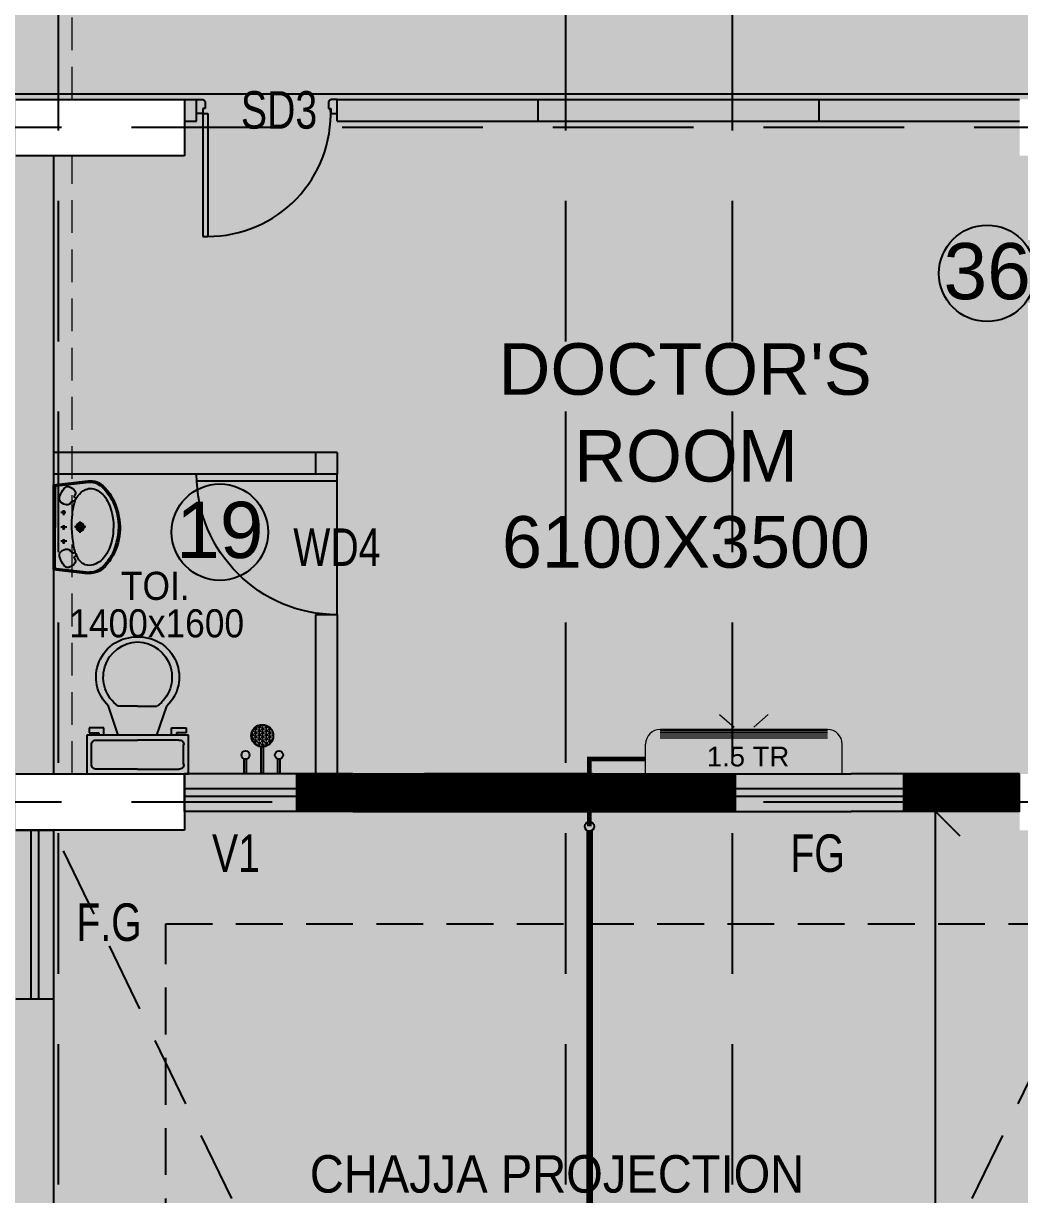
# Model space of a CAD drawing. Extents: x 11598203 to 11995143, y -3849975 to -3698974.
# Drawn here: x 11954749 to 11960069, y -3789496 to -3783245 of the extents above; entities that cross this region are included whole.
import ezdxf

# ---------------------------------------------------------------- set-up
doc = ezdxf.new("R2010")
doc.units = 0
doc.header["$MEASUREMENT"] = 0
for name, pattern in [('DASHED', [0.75, 0.5, -0.25]), ('DASHED2', [0.375, 0.25, -0.125]), ('HIDDEN', [0.375, 0.25, -0.125])]:
    doc.linetypes.add(name, pattern=pattern)
doc.layers.get('0').update_dxf_attribs({"linetype": 'CONTINUOUS'})
for name, color, linetype in [('BEAM', 8, 'CONTINUOUS'), ('GRID LINES', 9, 'CONTINUOUS'), ('HATCH', 7, 'CONTINUOUS'), ('HS', 7, 'CONTINUOUS'), ('MEP_HI_WALL_UNIT_1.5TR', 1, 'CONTINUOUS'), ('MEP_HVAC_COPPER_PIPE', 5, 'CONTINUOUS'), ('SECTION', 8, 'CONTINUOUS')]:
    doc.layers.add(name, color=color, linetype=linetype)
doc.layers.add('MEP_HVAC_TEXT', color=7, linetype='CONTINUOUS', lineweight=0)
doc.styles.add('ARIAL', font='arial.ttf', dxfattribs={"width": 0.75})
doc.styles.add('DT', font='romans.shx')
doc.styles.get("Standard").update_dxf_attribs({"font": 'arial.ttf'})
doc.dimstyles.get("Standard").update_dxf_attribs({"dimscale": 0.7, "dimtxt": 300, "dimasz": 150, "dimexe": 200, "dimexo": 200, "dimgap": 0.25, "dimtad": 3, "dimlfac": 0.001, "dimzin": 0, "dimdsep": 46, "dimtxsty": 'Standard', "dimblk": 'ARCHTICK', "dimcen": 0.09, "dimdle": 200, "dimclrd": 256, "dimclre": 256, "dimclrt": 6, "dimadec": 0, "dimazin": 0, "dimtfac": 1, "dimtofl": 0, "dimtmove": 0, "dimatfit": 3, "dimfxl": 1, "dimtolj": 1, "dimtzin": 0, "dimarcsym": 0})

# ---------------------------------------------------------------- blocks, each defined once
blk = doc.blocks.new('8TH FLOOR')
at = {"ltscale": 500}
for points in [[(-22020, 25220), (-22220, 25220), (-22220, 21920), (-22020, 21920)], [(-22020, 20720), (-22220, 20720), (-22220, 19455), (-22020, 19455)]]:
    blk.add_hatch(color=8, dxfattribs=at).paths.add_polyline_path(points)
at = {"layer": 'HATCH', "ltscale": 500}
h = blk.add_hatch(color=32, dxfattribs=at)
h.dxf.hatch_style = 1
h.paths.add_polyline_path([(-44310, 10130), (-44010, 10130), (-44010, 9230), (-44310, 9230)])
h.paths.add_polyline_path([(-6930, 6230), (-6630, 6230), (-6630, 5251.7), (-6930, 5251.7)])
h.paths.add_polyline_path([(-900, 6265), (0, 6265), (0, 5965), (-900, 5965)])
h.paths.add_polyline_path([(-31623.7, -10480), (-31023.7, -10480), (-31023.7, -10780), (-31623.7, -10780)])
h.paths.add_polyline_path([(-36805, -13010), (-36055, -13010), (-36055, -13310), (-36805, -13310)])
h.paths.add_polyline_path([(-26485, 200), (-26185, 200), (-26185, -700), (-26485, -700)])
h.paths.add_polyline_path([(-36355, -17735), (-36055, -17735), (-36055, -18485), (-36355, -18485)])
h.paths.add_polyline_path([(-4100, 200), (-3500, 200), (-3500, -100), (-4100, -100)])
h.paths.add_polyline_path([(-47740, 18320), (-46990, 18320), (-46990, 18020), (-47740, 18020)])
h.paths.add_polyline_path([(-47740, 14790), (-46840, 14790), (-46840, 14490), (-47740, 14490)])
h.paths.add_polyline_path([(-10758.3, 300), (-9930, 300), (-9930, 0), (-10758.3, 0)])
h.paths.add_polyline_path([(-36805, -7680), (-36055, -7680), (-36055, -7980), (-36805, -7980)])
h.paths.add_polyline_path([(-34515, 900), (-34215, 900), (-34215, 0), (-34515, 0)])
h.paths.add_polyline_path([(-40685, 750), (-40385, 750), (-40385, 0), (-40685, 0)])
h.paths.add_polyline_path([(-41010, -25), (-40710, -25), (-40710, -775), (-41010, -775)])
h.paths.add_polyline_path([(-47740, 29190), (-46990, 29190), (-46990, 28890), (-47740, 28890)])
h.paths.add_polyline_path([(-900, 29190), (0, 29190), (0, 28890), (-900, 28890)])
h.paths.add_polyline_path([(-47840, 10130), (-47540, 10130), (-47540, 9230), (-47840, 9230)])
h.paths.add_polyline_path([(-41010, 750), (-40710, 750), (-40710, 0), (-41010, 0)])
h.paths.add_polyline_path([(-1000, 42920), (-700, 42920), (-700, 43898.3), (-1000, 43898.3)])
h.paths.add_polyline_path([(-47740, 21920), (-46990, 21920), (-46990, 21620), (-47740, 21620)])
h.paths.add_polyline_path([(-19285, 200), (-18985, 200), (-18985, -700), (-19285, -700)])
h.paths.add_polyline_path([(-900, 49150), (0, 49150), (0, 48850), (-900, 48850)])
h.paths.add_polyline_path([(-900, 32790), (0, 32790), (0, 32490), (-900, 32490)])
h.paths.add_polyline_path([(-47740, 25520), (-46990, 25520), (-46990, 25220), (-47740, 25220)])
h.paths.add_polyline_path([(-15685, 6230), (-15385, 6230), (-15385, 5330), (-15685, 5330)])
h.paths.add_polyline_path([(-900, 25520), (0, 25520), (0, 25220), (-900, 25220)])
h.paths.add_polyline_path([(-39510, -13010), (-38760, -13010), (-38760, -13310), (-39510, -13310)])
h.paths.add_polyline_path([(-42695, 39920), (-42395, 39920), (-42395, 39320), (-42695, 39320)])
h.paths.add_polyline_path([(-47740, 39920), (-46840, 39920), (-46840, 39620), (-47740, 39620)])
h.paths.add_polyline_path([(-900, 39920), (-100, 39920), (-100, 39620), (-900, 39620)])
h.paths.add_polyline_path([(-4100, 11190), (-3401.1, 11190), (-3401.1, 10890), (-4100, 10890)])
h.paths.add_polyline_path([(-31623.7, -7730), (-31023.7, -7730), (-31023.7, -8030), (-31623.7, -8030)])
h.paths.add_polyline_path([(-44760, -18185), (-44010, -18185), (-44010, -18485), (-44760, -18485)])
h.paths.add_polyline_path([(-6930, 300), (-6101.7, 300), (-6101.7, 0), (-6930, 0)])
h.paths.add_polyline_path([(-900, 18320), (0, 18320), (0, 18020), (-900, 18020)])
h.paths.add_polyline_path([(-48040, -18185), (-47290, -18185), (-47290, -18485), (-48040, -18485)])
h.paths.add_polyline_path([(-42695, 43520), (-42395, 43520), (-42395, 42920), (-42695, 42920)])
h.paths.add_polyline_path([(-39510, -10530), (-38760, -10530), (-38760, -10830), (-39510, -10830)])
h.paths.add_polyline_path([(-42370, 43520), (-42070, 43520), (-42070, 42920), (-42370, 42920)])
h.paths.add_polyline_path([(-39510, -7680), (-38760, -7680), (-38760, -7980), (-39510, -7980)])
h.paths.add_polyline_path([(-46360, 43820), (-46060, 43820), (-46060, 42920), (-46360, 42920)])
h.paths.add_polyline_path([(-900, 300), (0, 300), (0, 0), (-900, 0)])
h.paths.add_polyline_path([(-28250, 51450), (-27950, 51450), (-27950, 50550), (-28250, 50550)])
h.paths.add_polyline_path([(-22220, 51450), (-21920, 51450), (-21920, 50550), (-22220, 50550)])
h.paths.add_polyline_path([(-44310, 750), (-44010, 750), (-44010, 0), (-44310, 0)])
h.paths.add_polyline_path([(-42370, 39920), (-42070, 39920), (-42070, 39320), (-42370, 39320)])
h.paths.add_polyline_path([(-31550, 51450), (-31250, 51450), (-31250, 50550), (-31550, 50550)])
h.paths.add_polyline_path([(-46360, 49700), (-46060, 49700), (-46060, 48950), (-46360, 48950)])
h.paths.add_polyline_path([(-42695, 36320), (-42395, 36320), (-42395, 35720), (-42695, 35720)])
h.paths.add_polyline_path([(-42370, 35720), (-42070, 35720), (-42070, 36320), (-42370, 36320)])
h.paths.add_polyline_path([(-44310, 15240), (-44010, 15240), (-44010, 14490), (-44310, 14490)])
h.paths.add_polyline_path([(-42695, 49700), (-42395, 49700), (-42395, 48950), (-42695, 48950)])
h.paths.add_polyline_path([(-44760, -25), (-44010, -25), (-44010, -325), (-44760, -325)])
h.paths.add_polyline_path([(-15685, 200), (-15385, 200), (-15385, -700), (-15685, -700)])
h.paths.add_polyline_path([(-39510, -5200), (-38760, -5200), (-38760, -5500), (-39510, -5500)])
h.paths.add_polyline_path([(-44310, 6230), (-44010, 6230), (-44010, 5480), (-44310, 5480)])
h.paths.add_polyline_path([(-36355, -25), (-36055, -25), (-36055, -775), (-36355, -775)])
h.paths.add_polyline_path([(-22885, 200), (-22585, 200), (-22585, -700), (-22885, -700)])
h.paths.add_polyline_path([(-900, 36320), (0, 36320), (0, 36020), (-900, 36020)])
h.paths.add_polyline_path([(-47740, 32790), (-46990, 32790), (-46990, 32490), (-47740, 32490)])
h.paths.add_polyline_path([(-6930, -25), (-6330, -25), (-6330, -325), (-6930, -325)])
h.paths.add_polyline_path([(-41010, -17735), (-40710, -17735), (-40710, -18485), (-41010, -18485)])
h.paths.add_polyline_path([(-36805, -5200), (-36055, -5200), (-36055, -5500), (-36805, -5500)])
h.paths.add_polyline_path([(-48015, -25), (-47265, -25), (-47265, -325), (-48015, -325)])
h.paths.add_polyline_path([(-10530, -25), (-9930, -25), (-9930, -325), (-10530, -325)])
h.paths.add_polyline_path([(-46840, 36320), (-47740, 36320), (-47740, 36020), (-46840, 36020)])
h.paths.add_polyline_path([(-34515, 6230), (-34215, 6230), (-34215, 5330), (-34515, 5330)])
h.paths.add_polyline_path([(-30085, 200), (-29785, 200), (-29785, -700), (-30085, -700)])
h.paths.add_polyline_path([(-36805, -10530), (-36055, -10530), (-36055, -10830), (-36805, -10830)])
h.paths.add_polyline_path([(-10230, 6230), (-9930, 6230), (-9930, 5330), (-10230, 5330)])
h.paths.add_polyline_path([(-900, 14790), (0, 14790), (0, 14490), (-900, 14490)])
h.paths.add_polyline_path([(-900, 9530), (78.3, 9530), (78.3, 9230), (-900, 9230)])
h.paths.add_polyline_path([(-39940, 49850), (-39640, 49850), (-39640, 48950), (-39940, 48950)])
edge = h.paths.add_edge_path()
edge.add_line((-19435, 49850), (-19435, 48950))
edge.add_line((-6930, 9230), (-5951.7, 9230))
edge.add_line((-41010, 15240), (-41010, 14490))
edge.add_line((-19135, 42920), (-19135, 43820))
edge.add_line((-40710, 5480), (-40710, 6230))
edge.add_line((-40685, 6230), (-40685, 5480))
h.paths.add_polyline_path([(-22220, 9530), (-21320, 9530), (-21320, 9230), (-22220, 9230)])
h.paths.add_polyline_path([(-37580, 10130), (-37280, 10130), (-37280, 9230), (-37580, 9230)])
h.paths.add_polyline_path([(-40685, 9980), (-40385, 9980), (-40385, 9230), (-40685, 9230)])
h.paths.add_polyline_path([(-40685, 6230), (-40385, 6230), (-40385, 5480), (-40685, 5480)])
h.paths.add_polyline_path([(-32228.3, 9530), (-31250, 9530), (-31250, 9230), (-32228.3, 9230)])
h.paths.add_polyline_path([(-30424.1, 6230), (-29445.9, 6230), (-29445.9, 5930), (-30424.1, 5930)])
h.paths.add_polyline_path([(-16860, 9530), (-15960, 9530), (-15960, 9230), (-16860, 9230)])
h.paths.add_polyline_path([(-28250, 9530), (-27271.7, 9530), (-27271.7, 9230), (-28250, 9230)])
h.paths.add_polyline_path([(-10830, 9530), (-9930, 9530), (-9930, 9230), (-10830, 9230)])
h.paths.add_polyline_path([(-41010, 9980), (-40710, 9980), (-40710, 9230), (-41010, 9230)])
h.paths.add_polyline_path([(-41010, 6230), (-40710, 6230), (-40710, 5480), (-41010, 5480)])
h.paths.add_polyline_path([(-16860, 36320), (-15960, 36320), (-15960, 36020), (-16860, 36020)], flags=16)
h.paths.add_polyline_path([(-22220, 43520), (-21920, 43520), (-21920, 42920), (-22220, 42920)], flags=16)
h.paths.add_polyline_path([(-22220, 29190), (-21320, 29190), (-21320, 28890), (-22220, 28890)], flags=16)
h.paths.add_polyline_path([(-25450, 45380), (-24850, 45380), (-24850, 45080), (-25450, 45080)], flags=16)
h.paths.add_polyline_path([(-25450, 43220), (-24850, 43220), (-24850, 42920), (-25450, 42920)], flags=16)
h.paths.add_polyline_path([(-16860, 14790), (-15960, 14790), (-15960, 14490), (-16860, 14490)], flags=16)
h.paths.add_polyline_path([(-41010, 15240), (-40710, 15240), (-40710, 14490), (-41010, 14490)], flags=16)
h.paths.add_polyline_path([(-31250, 25220), (-32150, 25220), (-32150, 25520), (-31250, 25520)], flags=16)
h.paths.add_polyline_path([(-38180, 18320), (-37280, 18320), (-37280, 18020), (-38180, 18020)], flags=16)
h.paths.add_polyline_path([(-31550, 15090), (-31250, 15090), (-31250, 14190), (-31550, 14190)], flags=16)
h.paths.add_polyline_path([(-38180, 14790), (-37280, 14790), (-37280, 14490), (-38180, 14490)], flags=16)
h.paths.add_polyline_path([(-22220, 18320), (-21320, 18320), (-21320, 18020), (-22220, 18020)], flags=16)
h.paths.add_polyline_path([(-40685, 15240), (-40385, 15240), (-40385, 14490), (-40685, 14490)], flags=16)
h.paths.add_polyline_path([(-38180, 21920), (-37280, 21920), (-37280, 21620), (-38180, 21620)], flags=16)
h.paths.add_polyline_path([(-16860, 32790), (-15960, 32790), (-15960, 32490), (-16860, 32490)], flags=16)
h.paths.add_polyline_path([(-16860, 21920), (-15960, 21920), (-15960, 21620), (-16860, 21620)], flags=16)
h.paths.add_polyline_path([(-16860, 25520), (-15960, 25520), (-15960, 25220), (-16860, 25220)], flags=16)
h.paths.add_polyline_path([(-13360, 11190), (-12760, 11190), (-12760, 10890), (-13360, 10890)], flags=16)
h.paths.add_polyline_path([(-6930, 29190), (-6030, 29190), (-6030, 28890), (-6930, 28890)], flags=16)
h.paths.add_polyline_path([(-10830, 29190), (-9930, 29190), (-9930, 28890), (-10830, 28890)], flags=16)
h.paths.add_polyline_path([(-28250, 22220), (-27950, 22220), (-27950, 21320), (-28250, 21320)], flags=16)
h.paths.add_polyline_path([(-22220, 21920), (-21320, 21920), (-21320, 21620), (-22220, 21620)], flags=16)
h.paths.add_polyline_path([(-6930, 9530), (-5951.7, 9530), (-5951.7, 9230), (-6930, 9230)], flags=16)
h.paths.add_polyline_path([(-31550, 22220), (-31250, 22220), (-31250, 21320), (-31550, 21320)], flags=16)
h.paths.add_polyline_path([(-10230, 22220), (-9930, 22220), (-9930, 21320), (-10230, 21320)], flags=16)
h.paths.add_polyline_path([(-28250, 29190), (-27350, 29190), (-27350, 28890), (-28250, 28890)], flags=16)
h.paths.add_polyline_path([(-15132.5, 43220), (-14232.5, 43220), (-14232.5, 42920), (-15132.5, 42920)], flags=16)
h.paths.add_polyline_path([(-10830, 43220), (-9930, 43220), (-9930, 42920), (-10830, 42920)], flags=16)
h.paths.add_polyline_path([(-6930, 43220), (-6030, 43220), (-6030, 42920), (-6930, 42920)], flags=16)
h.paths.add_polyline_path([(-22220, 25520), (-21320, 25520), (-21320, 25220), (-22220, 25220)], flags=16)
h.paths.add_polyline_path([(-28250, 25520), (-27350, 25520), (-27350, 25220), (-28250, 25220)], flags=16)
h.paths.add_polyline_path([(-34680, 11190), (-34080, 11190), (-34080, 10890), (-34680, 10890)], flags=16)
h.paths.add_polyline_path([(-22220, 36320), (-21320, 36320), (-21320, 36020), (-22220, 36020)], flags=16)
h.paths.add_polyline_path([(-38180, 25520), (-37280, 25520), (-37280, 25220), (-38180, 25220)], flags=16)
h.paths.add_polyline_path([(-6930, 25520), (-6030, 25520), (-6030, 25220), (-6930, 25220)], flags=16)
h.paths.add_polyline_path([(-10830, 25520), (-9930, 25520), (-9930, 25220), (-10830, 25220)], flags=16)
h.paths.add_polyline_path([(-6930, 22220), (-6630, 22220), (-6630, 21320), (-6930, 21320)], flags=16)
h.paths.add_polyline_path([(-28250, 18620), (-27950, 18620), (-27950, 17720), (-28250, 17720)], flags=16)
h.paths.add_polyline_path([(-6930, 15090), (-6630, 15090), (-6630, 14190), (-6930, 14190)], flags=16)
h.paths.add_polyline_path([(-22220, 32790), (-21320, 32790), (-21320, 32490), (-22220, 32490)], flags=16)
h.paths.add_polyline_path([(-10230, 33090), (-9930, 33090), (-9930, 32190), (-10230, 32190)], flags=16)
h.paths.add_polyline_path([(-6930, 33090), (-6630, 33090), (-6630, 32190), (-6930, 32190)], flags=16)
h.paths.add_polyline_path([(-32150, 29190), (-31250, 29190), (-31250, 28890), (-32150, 28890)], flags=16)
h.paths.add_polyline_path([(-16860, 29190), (-15960, 29190), (-15960, 28888.5), (-16860, 28888.5)], flags=16)
h.paths.add_polyline_path([(-38180, 29190), (-37280, 29190), (-37280, 28890), (-38180, 28890)], flags=16)
h.paths.add_polyline_path([(-23224.1, 6230), (-22245.9, 6230), (-22245.9, 5930), (-23224.1, 5930)], flags=16)
h.paths.add_polyline_path([(-31550, 18620), (-31250, 18620), (-31250, 17720), (-31550, 17720)], flags=16)
h.paths.add_polyline_path([(-35695, 48950), (-35395, 48950), (-35395, 49750), (-35695, 49750)], flags=16)
h.paths.add_polyline_path([(-6930, 36620), (-6630, 36620), (-6630, 35720), (-6930, 35720)], flags=16)
h.paths.add_polyline_path([(-31550, 45980), (-31250, 45980), (-31250, 45080), (-31550, 45080)], flags=16)
h.paths.add_polyline_path([(-16860, 39920), (-15960, 39920), (-15960, 39620), (-16860, 39620)], flags=16)
h.paths.add_polyline_path([(-22220, 45980), (-21920, 45980), (-21920, 45080), (-22220, 45080)], flags=16)
h.paths.add_polyline_path([(-35695, 43820), (-35395, 43820), (-35395, 42920), (-35695, 42920)], flags=16)
h.paths.add_polyline_path([(-19435, 43820), (-19135, 43820), (-19135, 42920), (-19435, 42920)], flags=16)
h.paths.add_polyline_path([(-38180, 39920), (-37280, 39920), (-37280, 39620), (-38180, 39620)], flags=16)
h.paths.add_polyline_path([(-28250, 39920), (-27271.7, 39920), (-27271.7, 39620), (-28250, 39620)], flags=16)
h.paths.add_polyline_path([(-39940, 43820), (-39640, 43820), (-39640, 42920), (-39940, 42920)], flags=16)
h.paths.add_polyline_path([(-10230, 49850), (-9930, 49850), (-9930, 48950), (-10230, 48950)], flags=16)
h.paths.add_polyline_path([(-31550, 43820), (-31250, 43820), (-31250, 42920), (-31550, 42920)], flags=16)
h.paths.add_polyline_path([(-14832.5, 49850), (-14532.5, 49850), (-14532.5, 48950), (-14832.5, 48950)], flags=16)
h.paths.add_polyline_path([(-6930, 39920), (-6030, 39920), (-6030, 39620), (-6930, 39620)], flags=16)
h.paths.add_polyline_path([(-31550, 33090), (-31250, 33090), (-31250, 32190), (-31550, 32190)], flags=16)
h.paths.add_polyline_path([(-38180, 36320), (-37280, 36320), (-37280, 36020), (-38180, 36020)], flags=16)
h.paths.add_polyline_path([(-19435, 49850), (-19135, 49850), (-19135, 48950), (-19435, 48950)], flags=16)
h.paths.add_polyline_path([(-10830, 39920), (-9930, 39920), (-9930, 39620), (-10830, 39620)], flags=16)
h.paths.add_polyline_path([(-6930, 49850), (-6630, 49850), (-6630, 48950), (-6930, 48950)], flags=16)
h.paths.add_polyline_path([(-19624.1, 6230), (-18645.9, 6230), (-18645.9, 5930), (-19624.1, 5930)], flags=16)
h.paths.add_polyline_path([(-22220, 39920), (-21320, 39920), (-21320, 39620), (-22220, 39620)], flags=16)
h.paths.add_polyline_path([(-22220, 14790), (-21320, 14790), (-21320, 14490), (-22220, 14490)], flags=16)
h.paths.add_polyline_path([(-28250, 36620), (-27950, 36620), (-27950, 35720), (-28250, 35720)], flags=16)
h.paths.add_polyline_path([(-16860, 18320), (-15960, 18320), (-15960, 18020), (-16860, 18020)], flags=16)
h.paths.add_polyline_path([(-31550, 35720), (-31250, 35720), (-31250, 36617.6), (-31550, 36617.6)], flags=16)
h.paths.add_polyline_path([(-10230, 18620), (-9930, 18620), (-9930, 17720), (-10230, 17720)], flags=16)
h.paths.add_polyline_path([(-28250, 15090), (-27950, 15090), (-27950, 14190), (-28250, 14190)], flags=16)
h.paths.add_polyline_path([(-6930, 18620), (-6630, 18620), (-6630, 17720), (-6930, 17720)], flags=16)
h.paths.add_polyline_path([(-32228.3, 39920), (-31250, 39920), (-31250, 39620), (-32228.3, 39620)], flags=16)
h.paths.add_polyline_path([(-10230, 15090), (-9930, 15090), (-9930, 14190), (-10230, 14190)], flags=16)
h.paths.add_polyline_path([(-28250, 33090), (-27950, 33090), (-27950, 32190), (-28250, 32190)], flags=16)
h.paths.add_polyline_path([(-38180, 32790), (-37280, 32790), (-37280, 32490), (-38180, 32490)], flags=16)
h.paths.add_polyline_path([(-10230, 36620), (-9930, 36620), (-9930, 35720), (-10230, 35720)], flags=16)
at = {"layer": 'HS', "lineweight": -3, "ltscale": 500}
h = blk.add_hatch(dxfattribs=at)
h.set_pattern_fill('ANSI31', color=8)
h.set_pattern_definition([(45, (-10893295.24791, 3611172.9636), (-0.0883883476483, 0.0883883476483), [])])
h.paths.add_polyline_path([(-18232.5, 25520), (-20505, 25520), (-20505, 25445), (-20505, 25405), (-18232.5, 25405)])
h.paths.add_polyline_path([(-16860, 25520), (-18232.5, 25520), (-18232.5, 25405), (-16860, 25405)])
h = blk.add_hatch(dxfattribs=at)
h.set_pattern_fill('ANSI31', color=8, scale=10)
h.set_pattern_definition([(45, (-17527.9333, 21798.7764), (-0.8838835, 0.8838835), [])])
h.paths.add_polyline_path([(-16860, 21920), (-17760, 21920), (-17479.5, 21920), (-17479.5, 21720), (-17760, 21720), (-16860, 21720)])
h.paths.add_polyline_path([(-18379.5, 21920), (-20505, 21920), (-20720, 21920), (-20720, 21720), (-20420, 21720), (-18379.5, 21720)])
at = {"color": 8, "lineweight": 25}
for p, q in [((-10160, 25548), (-28020, 25548)), ((-21320, 25520), (-21255, 25520)), ((-21255, 25405), (-21255, 25520)), ((-21255, 25445), (-21255, 25520)), ((-21255, 25520), (-21221.2, 25520)), ((-21221.2, 25520), (-21221.2, 25518.1)), ((-21210, 25508.7), (-21211.9, 25508.7)), ((-21210, 25508.7), (-21210, 25471.2)), ((-20550, 25508.7), (-20548.1, 25508.7)), ((-20550, 25508.7), (-20550, 25471.2)), ((-20538.7, 25520), (-20538.7, 25518.1)), ((-20505, 25520), (-20538.7, 25520)), ((-20505, 25520), (-16860, 25520)), ((-20505, 25405), (-20505, 25520)), ((-20505, 25445), (-20505, 25520)), ((-21221.2, 25445), (-21255, 25445)), ((-21210, 25471.2), (-21221.2, 25471.2)), ((-21221.2, 25471.2), (-21221.2, 25445)), ((-21221.2, 25445), (-21195, 25445)), ((-21221.2, 25445), (-21221.2, 24788.7)), ((-21195, 25445), (-21195, 24788.7)), ((-20550, 25471.2), (-20538.7, 25471.2)), ((-20538.7, 25471.2), (-20538.7, 25445)), ((-20538.7, 25445), (-20505, 25445)), ((-21320, 25405), (-21255, 25405)), ((-20505, 25405), (-16860, 25405)), ((-22020, 25220), (-22020, 21920)), ((-21221.2, 24788.7), (-21195, 24788.7)), ((-20620, 23635), (-22020, 23635)), ((-20620, 23635), (-20620, 23520)), ((-20505, 23635), (-20620, 23635)), ((-20505, 23635), (-20505, 23520)), ((-20505, 23520), (-22020, 23520)), ((-20505, 23520), (-21255, 23520)), ((-20505, 22770), (-20505, 23520)), ((-22020, 23463.5), (-21835.3, 23484.2)), ((-22020, 23455.5), (-21828.6, 23477)), ((-22020, 23011.1), (-22020, 23463.5)), ((-22010.4, 23026.2), (-22009.3, 23444.1)), ((-20505, 23482.5), (-21254.1, 23482.5)), ((-21953.3, 23315.9), (-21980.6, 23315.9)), ((-21965.6, 23328), (-21965.6, 23301.8)), ((-21876.7, 23207.9), (-21876.7, 23268.3)), ((-21948.1, 23236.7), (-21980.6, 23236.7)), ((-21965.6, 23248.8), (-21965.6, 23222.6)), ((-21846.6, 23238.2), (-21908, 23238.2)), ((-21948.1, 23161.9), (-21980.6, 23161.9)), ((-21965.6, 23174), (-21965.6, 23147.8)), ((-22020, 23019), (-21828.6, 22997.6)), ((-22020, 23011.1), (-21835.3, 22990.4)), ((-20620, 22770), (-20620, 21920)), ((-20505, 22770), (-20620, 22770)), ((-20505, 22770), (-20505, 21920)), ((-21673.4, 22126.9), (-21725.2, 22282.1)), ((-21570, 22282.1), (-21673.4, 22282.1)), ((-21570, 22282.1), (-21466.6, 22282.1)), ((-21466.6, 22126.9), (-21414.8, 22282.1)), ((-21751, 22165.7), (-21828.6, 22165.7)), ((-21828.6, 22165.7), (-21828.6, 22139.8)), ((-21828.6, 22139.8), (-21776.9, 22139.8)), ((-21776.9, 22139.8), (-21776.9, 22126.9)), ((-21751, 22126.9), (-21751, 22165.7)), ((-21389, 22165.7), (-21311.4, 22165.7)), ((-21389, 22126.9), (-21389, 22165.7)), ((-21311.4, 22139.8), (-21363.1, 22139.8)), ((-21363.1, 22139.8), (-21363.1, 22126.9)), ((-21311.4, 22165.7), (-21311.4, 22139.8)), ((-21298.4, 22126.9), (-21841.6, 22126.9)), ((-21841.6, 22126.9), (-21841.6, 21920)), ((-21815.7, 21971.7), (-21815.7, 22075.2)), ((-21789.8, 22101), (-21570, 22101)), ((-21350.2, 22101), (-21570, 22101)), ((-21324.3, 21971.7), (-21324.3, 22075.2)), ((-21298.4, 21920), (-21298.4, 22126.9)), ((-21570, 21945.9), (-21789.8, 21945.9)), ((-21570, 21945.9), (-21350.2, 21945.9)), ((-21841.6, 21920), (-21570, 21920)), ((-21570, 21920), (-21298.4, 21920)), ((-21320, 21720), (-21320, 21920)), ((-20420, 21920), (-21320, 21920)), ((-20720, 21720), (-20720, 21920)), ((-20420, 21920), (-17760, 21920)), ((-19138.8, 21920), (-20038.8, 21920)), ((-16860, 21920), (-17760, 21920)), ((-16860, 21720), (-16860, 21920)), ((-20720, 21840), (-21320, 21840)), ((-17479.5, 21840), (-18379.5, 21840)), ((-20720, 21800), (-21320, 21800)), ((-17479.5, 21800), (-18379.5, 21800)), ((-20420, 21720), (-21320, 21720)), ((-20420, 21720), (-17760, 21720)), ((-19138.8, 21720), (-20038.8, 21720)), ((-16860, 21720), (-17760, 21720)), ((-17310, 21720), (-17310, 9430)), ((-22220, 21620), (-22020, 21620)), ((-22140, 21620), (-22140, 20720)), ((-22100, 21620), (-22100, 20720)), ((-22020, 21620), (-22020, 20720)), ((-22220, 20720), (-22020, 20720)), ((-22020, 20720), (-22020, 19455))]:
    blk.add_line(p, q, dxfattribs=at)
at = {"color": 8, "lineweight": 25, "ltscale": 500}
for p, q in [((-22220, 25520), (-21320, 25520)), ((-21320, 25520), (-21320, 25220)), ((-19432.5, 25520), (-19432.5, 25405)), ((-17932.5, 25520), (-17932.5, 25405)), ((-17932.5, 25520), (-17932.5, 25462.5)), ((-21320, 25220), (-22220, 25220)), ((-20961.5, 22134), (-20963, 22131.5)), ((-20961.5, 22134), (-20955.2, 22134)), ((-20959.6, 22144.8), (-20955.2, 22144.8)), ((-20952.1, 22150.2), (-20955.2, 22144.8)), ((-20955.2, 22134), (-20952.1, 22128.6)), ((-20952.1, 22128.6), (-20955.2, 22123.2)), ((-20954.8, 22154.8), (-20952.1, 22150.2)), ((-20942.7, 22166.5), (-20945.9, 22161.1)), ((-20945.9, 22161.1), (-20942.7, 22155.6)), ((-20942.7, 22144.8), (-20945.9, 22139.4)), ((-20945.9, 22139.4), (-20942.7, 22134)), ((-20942.7, 22166.5), (-20936.5, 22166.5)), ((-20942.7, 22155.6), (-20936.5, 22155.6)), ((-20942.7, 22144.8), (-20936.5, 22144.8)), ((-20942.7, 22134), (-20936.5, 22134)), ((-20936.5, 22166.5), (-20933.4, 22161.1)), ((-20933.4, 22161.1), (-20936.5, 22155.6)), ((-20936.5, 22144.8), (-20933.4, 22139.4)), ((-20933.4, 22139.4), (-20936.5, 22134)), ((-20924, 22177.3), (-20927.1, 22171.9)), ((-20927.1, 22171.9), (-20924, 22166.5)), ((-20924, 22155.6), (-20927.1, 22150.2)), ((-20927.1, 22150.2), (-20924, 22144.8)), ((-20924, 22134), (-20927.1, 22128.6)), ((-20927.1, 22128.6), (-20924, 22123.2)), ((-20924, 22177.3), (-20917.7, 22177.3)), ((-20924, 22166.5), (-20917.7, 22166.5)), ((-20924, 22155.6), (-20917.7, 22155.6)), ((-20924, 22144.8), (-20917.7, 22144.8)), ((-20924, 22134), (-20917.7, 22134)), ((-20917.7, 22177.3), (-20914.6, 22171.9)), ((-20914.6, 22171.9), (-20917.7, 22166.5)), ((-20917.7, 22155.6), (-20914.6, 22150.2)), ((-20914.6, 22150.2), (-20917.7, 22144.8)), ((-20917.7, 22134), (-20914.6, 22128.6)), ((-20914.6, 22128.6), (-20917.7, 22123.2)), ((-20908.2, 22183), (-20908.4, 22182.7)), ((-20908.4, 22182.7), (-20905.2, 22177.3)), ((-20905.2, 22166.5), (-20908.4, 22161.1)), ((-20908.4, 22161.1), (-20905.2, 22155.6)), ((-20905.2, 22144.8), (-20908.4, 22139.4)), ((-20908.4, 22139.4), (-20905.2, 22134)), ((-20905.2, 22177.3), (-20899, 22177.3)), ((-20905.2, 22166.5), (-20899, 22166.5)), ((-20905.2, 22155.6), (-20899, 22155.6)), ((-20905.2, 22144.8), (-20899, 22144.8)), ((-20905.2, 22134), (-20899, 22134)), ((-20896, 22182.5), (-20899, 22177.3)), ((-20899, 22166.5), (-20895.9, 22161.1)), ((-20895.9, 22161.1), (-20899, 22155.6)), ((-20899, 22144.8), (-20895.9, 22139.4)), ((-20895.9, 22139.4), (-20899, 22134)), ((-20886.5, 22177.3), (-20889.6, 22171.9)), ((-20889.6, 22171.9), (-20886.5, 22166.5)), ((-20886.5, 22155.6), (-20889.6, 22150.2)), ((-20889.6, 22150.2), (-20886.5, 22144.8)), ((-20886.5, 22134), (-20889.6, 22128.6)), ((-20889.6, 22128.6), (-20886.5, 22123.2)), ((-20886.5, 22177.3), (-20880.2, 22177.3)), ((-20886.5, 22166.5), (-20880.2, 22166.5)), ((-20886.5, 22155.6), (-20880.2, 22155.6)), ((-20886.5, 22144.8), (-20880.2, 22144.8)), ((-20886.5, 22134), (-20880.2, 22134)), ((-20880.2, 22177.3), (-20877.1, 22171.9)), ((-20877.1, 22171.9), (-20880.2, 22166.5)), ((-20880.2, 22155.6), (-20877.1, 22150.2)), ((-20877.1, 22150.2), (-20880.2, 22144.8)), ((-20880.2, 22134), (-20877.1, 22128.6)), ((-20877.1, 22128.6), (-20880.2, 22123.2)), ((-20867.7, 22166.5), (-20870.9, 22161.1)), ((-20870.9, 22161.1), (-20867.7, 22155.6)), ((-20867.7, 22144.8), (-20870.9, 22139.4)), ((-20870.9, 22139.4), (-20867.7, 22134)), ((-20867.7, 22166.5), (-20863.3, 22166.5)), ((-20867.7, 22155.6), (-20861.5, 22155.6)), ((-20867.7, 22144.8), (-20861.5, 22144.8)), ((-20867.7, 22134), (-20861.5, 22134)), ((-20858.4, 22161), (-20861.5, 22155.6)), ((-20861.5, 22144.8), (-20858.4, 22139.4)), ((-20858.4, 22139.4), (-20861.5, 22134)), ((-20851.8, 22150.8), (-20852.1, 22150.2)), ((-20852.1, 22150.2), (-20849.4, 22145.5)), ((-20849, 22134), (-20852.1, 22128.6)), ((-20852.1, 22128.6), (-20849, 22123.2)), ((-20849, 22134), (-20846.2, 22134)), ((-20963.4, 22126.4), (-20961.5, 22123.2)), ((-20961.5, 22112.3), (-20962, 22111.4)), ((-20961.5, 22123.2), (-20955.2, 22123.2)), ((-20961.5, 22112.3), (-20955.2, 22112.3)), ((-20958.9, 22101.5), (-20955.2, 22101.5)), ((-20955.2, 22112.3), (-20952.1, 22106.9)), ((-20952.1, 22106.9), (-20955.2, 22101.5)), ((-20942.7, 22123.2), (-20945.9, 22117.8)), ((-20945.9, 22117.8), (-20942.7, 22112.3)), ((-20942.7, 22101.5), (-20945.9, 22096.1)), ((-20945.9, 22096.1), (-20942.7, 22090.7)), ((-20942.7, 22079.9), (-20943, 22079.4)), ((-20942.7, 22123.2), (-20936.5, 22123.2)), ((-20942.7, 22112.3), (-20936.5, 22112.3)), ((-20942.7, 22101.5), (-20936.5, 22101.5)), ((-20942.7, 22090.7), (-20936.5, 22090.7)), ((-20942.7, 22079.9), (-20936.5, 22079.9)), ((-20936.5, 22123.2), (-20933.4, 22117.8)), ((-20933.4, 22117.8), (-20936.5, 22112.3)), ((-20936.5, 22101.5), (-20933.4, 22096.1)), ((-20933.4, 22096.1), (-20936.5, 22090.7)), ((-20936.5, 22079.9), (-20933.4, 22074.5)), ((-20933.4, 22074.5), (-20934.2, 22073.1)), ((-20924, 22112.3), (-20927.1, 22106.9)), ((-20927.1, 22106.9), (-20924, 22101.5)), ((-20924, 22090.7), (-20927.1, 22085.3)), ((-20927.1, 22085.3), (-20924, 22079.9)), ((-20924, 22069), (-20924.3, 22068.5)), ((-20924, 22123.2), (-20917.7, 22123.2)), ((-20924, 22112.3), (-20917.7, 22112.3)), ((-20924, 22101.5), (-20917.7, 22101.5)), ((-20924, 22090.7), (-20917.7, 22090.7)), ((-20924, 22079.9), (-20917.7, 22079.9)), ((-20924, 22069), (-20917.7, 22069)), ((-20917.7, 22112.3), (-20914.6, 22106.9)), ((-20914.6, 22106.9), (-20917.7, 22101.5)), ((-20917.7, 22090.7), (-20914.6, 22085.3)), ((-20914.6, 22085.3), (-20917.7, 22079.9)), ((-20917.7, 22069), (-20916.1, 22066.2)), ((-20910.6, 21924.8), (-20910.6, 22065.4)), ((-20905.2, 22123.2), (-20908.4, 22117.8)), ((-20908.4, 22117.8), (-20905.2, 22112.3)), ((-20905.2, 22101.5), (-20908.4, 22096.1)), ((-20908.4, 22096.1), (-20905.2, 22090.7)), ((-20905.2, 22079.9), (-20908.4, 22074.5)), ((-20908.4, 22074.5), (-20905.2, 22069)), ((-20905.2, 22123.2), (-20899, 22123.2)), ((-20905.2, 22112.3), (-20899, 22112.3)), ((-20905.2, 22101.5), (-20899, 22101.5)), ((-20905.2, 22090.7), (-20899, 22090.7)), ((-20905.2, 22079.9), (-20899, 22079.9)), ((-20905.2, 22069), (-20899, 22069)), ((-20899, 22123.2), (-20895.9, 22117.8)), ((-20895.9, 22117.8), (-20899, 22112.3)), ((-20899, 22101.5), (-20895.9, 22096.1)), ((-20895.9, 22096.1), (-20899, 22090.7)), ((-20899, 22079.9), (-20895.9, 22074.5)), ((-20895.9, 22074.5), (-20899, 22069)), ((-20898.2, 21924.8), (-20898.2, 22065.4)), ((-20886.5, 22112.3), (-20889.6, 22106.9)), ((-20889.6, 22106.9), (-20886.5, 22101.5)), ((-20886.5, 22090.7), (-20889.6, 22085.3)), ((-20889.6, 22085.3), (-20886.5, 22079.9)), ((-20886.5, 22069), (-20887.4, 22067.6)), ((-20886.5, 22123.2), (-20880.2, 22123.2)), ((-20886.5, 22112.3), (-20880.2, 22112.3)), ((-20886.5, 22101.5), (-20880.2, 22101.5)), ((-20886.5, 22090.7), (-20880.2, 22090.7)), ((-20886.5, 22079.9), (-20880.2, 22079.9)), ((-20886.5, 22069), (-20883, 22069)), ((-20880.2, 22112.3), (-20877.1, 22106.9)), ((-20877.1, 22106.9), (-20880.2, 22101.5)), ((-20880.2, 22090.7), (-20877.1, 22085.3)), ((-20877.1, 22085.3), (-20880.2, 22079.9)), ((-20867.7, 22123.2), (-20870.9, 22117.8)), ((-20870.9, 22117.8), (-20867.7, 22112.3)), ((-20867.7, 22101.5), (-20870.9, 22096.1)), ((-20870.9, 22096.1), (-20867.7, 22090.7)), ((-20867.7, 22079.9), (-20869.9, 22076.2)), ((-20867.7, 22123.2), (-20861.5, 22123.2)), ((-20867.7, 22112.3), (-20861.5, 22112.3)), ((-20867.7, 22101.5), (-20861.5, 22101.5)), ((-20867.7, 22090.7), (-20861.5, 22090.7)), ((-20867.7, 22079.9), (-20865.3, 22079.9)), ((-20861.5, 22123.2), (-20858.4, 22117.8)), ((-20858.4, 22117.8), (-20861.5, 22112.3)), ((-20861.5, 22101.5), (-20858.4, 22096.1)), ((-20858.4, 22096.1), (-20861.5, 22090.7)), ((-20849, 22112.3), (-20852.1, 22106.9)), ((-20852.1, 22106.9), (-20849.5, 22102.4)), ((-20849, 22123.2), (-20845.4, 22123.2)), ((-20849, 22112.3), (-20846.5, 22112.3)), ((-21000.7, 21924.8), (-21000.7, 22000.2)), ((-20988.3, 21924.8), (-20988.3, 21999.9)), ((-20820.5, 21924.8), (-20820.5, 21999.9)), ((-20808.1, 21924.8), (-20808.1, 22000.2)), ((-22220, 21920), (-21320, 21920)), ((-21320, 21920), (-21320, 21620)), ((-20910.6, 21924.8), (-20898.2, 21924.8)), ((-20505, 21920), (-19106.5, 21920)), ((-18379.5, 21920), (-18379.5, 21720)), ((-17479.5, 21920), (-17479.5, 21720)), ((-21320, 21620), (-22220, 21620))]:
    blk.add_line(p, q, dxfattribs=at)
at = {"color": 8, "linetype": 'ByBlock', "lineweight": 25}
blk.add_line((-17440, 21850), (-17180, 21590), dxfattribs=at)
at = {"color": 8, "linetype": 'DASHED2', "lineweight": 25, "ltscale": 1500}
for p, q in [((-22020, 9530), (-16160, 21620)), ((-16160, 9530), (-22020, 21620))]:
    blk.add_line(p, q, dxfattribs=at)
at = {"color": 8, "linetype": 'DASHED', "lineweight": 25, "ltscale": 500}
for p, q in [((-21420, 21120), (-16760, 21120)), ((-21420, 10030), (-21420, 21120))]:
    blk.add_line(p, q, dxfattribs=at)
at = {"color": 8, "lineweight": -3, "ltscale": 500}
for centre, radius in [((-17033.2, 24591.9), 257.3), ((-21131.1, 23210.8), 257.3), ((-20904.4, 22124.1), 59), ((-20994, 22021), 21.9), ((-20814.8, 22021), 21.9)]:
    blk.add_circle(centre, radius, dxfattribs=at)
at = {"color": 8}
for centre, radius, start, end in [((-21221.2, 25508.7), 9.38, 0, 90), ((-20538.7, 25508.7), 9.38, 90, 180), ((-21195, 25445), 656.2, 270, 2.29244)]:
    blk.add_arc(centre, radius, start, end, dxfattribs=at)
at = {"color": 8, "extrusion": (0, 0, -1)}
for centre, major_axis, start_param, end_param in [((-20505, 23520), (-27.6, 749.5), 3.178452, 4.749248), ((-22042.3, 23438.5), (0, 33.5), 0.727251, 1.402875), ((-21865, 23363.3), (1.1, 126.1), -1.238036, -0.892193), ((-21944, 23434.1), (0, 20.7), -1.101507, 0.481509), ((-21952.3, 23398.4), (-0.3, 56.9), 0.324902, 0.965135), ((-21820.2, 23372.9), (0, 70.9), -0.405199, 0.56573), ((-21822.1, 23385.6), (0, 99.5), -0.132539, 0.848731), ((-21824, 23382.7), (0.1, 94.4), -0.049658, 0.838116), ((-21952.5, 23255.2), (0, 275.4), 0.806541, 1.180915), ((-21960.3, 23248.6), (-0.1, 293.9), 0.809856, 1.41441), ((-21953.8, 23389.6), (0, 34), 4.33982, 5.202657), ((-21945.2, 23405.5), (0.3, 49.2), 3.359735, 4.09512), ((-21913.5, 23371), (0, 7.39), -0.727724, 1.373337), ((-21801.8, 23338.5), (0, 109.8), -1.431017, -0.436146), ((-21899.5, 23402.3), (-6.08, 6.08), 4.867594, 6.265028), ((-21899.3, 23400.2), (5.47, 5.47), 2.097053, 3.541809), ((-21919.5, 23419.7), (0, 17.9), 0.880684, 2.260744), ((-21855.9, 23314.1), (-0.2, 139.7), 0.557563, 1.193786), ((-21965.6, 23315.9), (0.02, 6.43), 3.139035, 9.42222), ((-21947.3, 23388.1), (0, 31.9), 2.620328, 3.422401), ((-21905.7, 23352.9), (-0.2, 26.8), -1.278641, -0.487266), ((-21622.7, 23283), (-0.3, 296.4), -1.495794, -1.328336), ((-21996.7, 23241.9), (0, 297.5), 1.141495, 1.637774), ((-21974.8, 23237.7), (0, 302.7), 1.155365, 1.952189), ((-21189.6, 23234.1), (0.1, 732.1), -1.56667, -1.474079), ((-21876.7, 23238.2), (0, 21.6), 3.141254, 9.424439), ((-21876.7, 23238.2), (-0.1, 15.5), 3.145308, 9.428493), ((-21937.3, 23233.5), (-0.1, 274.2), 1.346594, 1.865175), ((-21965.6, 23236.7), (0.08, 6.43), 3.12883, 9.412015), ((-21121.8, 23271.9), (0.8, 800.7), 4.558159, 4.668067), ((-21876.7, 23238.2), (0, 10.9), 3.142047372431534, 9.42523267961112), ((-21947.3, 23224.2), (0, 247.5), 1.579809, 2.112792), ((-21965.6, 23161.9), (0.02, 6.43), 3.139035, 9.42222), ((-21746.7, 23161.4), (0.1, 166.8), 4.181112, 4.641559), ((-21953.7, 23221.8), (0.2, 287), 1.808981, 2.322804), ((-21953.8, 23087.1), (0, 34), 4.222121, 5.084958), ((-21945.2, 23071.2), (0.1, 49.2), -0.960797, -0.225412), ((-21865, 23113.3), (-0.3, 126.1), 4.027191, 4.373034), ((-21947.3, 23088.6), (-0.1, 31.9), -0.276767, 0.525307), ((-21905.7, 23123.7), (0.2, 26.8), 3.628858, 4.420234), ((-21913.2, 23106.9), (-0.03, 8.55), 1.455188, 3.796569), ((-21899.5, 23074.3), (-6.08, 6.08), 4.730546, 6.12798), ((-21898.5, 23075.8), (6.17, 6.17), 4.354779, 6.027124), ((-21919.5, 23057), (0, 17.9), 0.880848, 2.260908), ((-21817.2, 23109), (0, 80.1), 3.554495, 4.299548), ((-21846.7, 23155.3), (0.2, 126), 2.054055, 2.802751), ((-21885.3, 23183.5), (-0.2, 200.3), 1.868215, 2.281789), ((-22034.6, 23031), (0, 24.7), 1.765467, 2.50956), ((-21944, 23042.6), (0, 20.7), 2.661884, 4.2449), ((-21952.3, 23078.2), (0.3, 56.9), 2.176458, 2.816691), ((-21828.7, 23128.1), (0, 94.7), 2.890537, 3.362984), ((-21821.6, 23075.4), (0, 78.1), 2.562376, 3.231693), ((-21822.6, 23097.1), (-0.1, 106), 2.310552, 2.942572), ((-21838.1, 23117.9), (-0.1, 123.1), 2.127435, 2.640092), ((-21825.2, 23073), (-0.1, 83.2), 2.850118, 3.264751), ((-21577.8, 22437.3), (-151.4, 151.4), 4.686239, 7.105146), ((-21562.2, 22437.3), (-151.4, -151.4), 2.319632, 4.738539), ((-21564.5, 22436.5), (-133.6, 133.6), 4.541602, 7.039318), ((-21575.5, 22436.5), (-133.6, 133.6), 0.814663, 3.31238), ((-21793.1, 22078.4), (-16.2, 16.2), -0.927295, 0.927295), ((-21346.9, 22078.4), (-16.2, 16.2), 0.643501, 2.498091), ((-21793.1, 21968.5), (-16.2, -16.2), 5.35589, 7.21048), ((-21346.9, 21968.5), (-16.2, -16.2), 3.785094, 5.639684)]:
    blk.add_ellipse(centre, major_axis=major_axis, ratio=1, start_param=start_param, end_param=end_param, dxfattribs=at)
at = {"layer": 'BEAM', "color": 8, "linetype": 'HIDDEN', "lineweight": 18, "ltscale": 700}
for p, q in [((-21920, 25520), (-21920, 28890)), ((-21920, 21920), (-21920, 25220))]:
    blk.add_line(p, q, dxfattribs=at)
at = {"layer": 'GRID LINES', "color": 138, "linetype": 'HIDDEN', "ltscale": 3000}
for p, q in [((-21995, 55353.9), (-21995, -16425.1)), ((-19285, 55353.9), (-19285, -16425.1)), ((-18395, 55353.9), (-18395, -16425.1)), ((5022.8, 25370), (-57948.5, 25370)), ((5022.8, 21770), (-57948.5, 21770))]:
    blk.add_line(p, q, dxfattribs=at)
at = {"color": 8, "lineweight": 20, "style": 'ARIAL', "width": 0.75}
for s, p in [('SD3', (-21018.6, 25364.2)), ('WD4', (-20738.7, 23030.5)), ('V1', (-21172.9, 21397.4)), ('FG', (-18084.4, 21397.4)), ('F.G', (-21897.2, 21029.1))]:
    blk.add_text(s, height=200, dxfattribs=at).set_placement(p)
at = {"color": 8, "lineweight": 20}
for s, height, p in [('36', 300, (-17266.3, 24453.7)), ("DOCTOR'S", 275, (-19643.1, 23943.9)), ('ROOM', 275, (-19239.3, 23480.7)), ('19', 300, (-21364.2, 23072.6)), ('6100X3500', 275, (-19624.3, 23021.2))]:
    blk.add_text(s, height=height, dxfattribs=at).set_placement(p)
at = {"color": 8, "lineweight": 20, "width": 0.9}
for s, height, p in [('TOI.', 150, (-21659.2, 22849.2)), ('1400x1600', 150, (-21934.9, 22649.2)), ('CHAJJA PROJECTION ', 200, (-20650.4, 19685.6))]:
    blk.add_text(s, height=height, dxfattribs=at).set_placement(p)
blk = doc.blocks.new('HI WALL UNIT 1.5TR')
at = {"layer": 'MEP_HI_WALL_UNIT_1.5TR', "color": 1, "lineweight": 5}
for p, q in [((11885166.4, -3763487.3), (11885007.2, -3763487.3)), ((11885166.4, -3763487.3), (11885166.4, -3764537.3)), ((11884928.4, -3763566), (11884928.4, -3764458.5)), ((11885166.4, -3764537.3), (11885007.2, -3764537.3))]:
    blk.add_line(p, q, dxfattribs=at)
at = {"layer": 'MEP_HI_WALL_UNIT_1.5TR', "color": 8, "lineweight": 5}
for p, q in [((11884935.4, -3763566), (11884935.4, -3764458.5)), ((11884944.6, -3763566), (11884944.6, -3764458.5)), ((11884953.8, -3763566), (11884953.8, -3764458.5)), ((11884965.4, -3763566), (11884965.4, -3764458.5)), ((11884974.6, -3763566), (11884974.6, -3764458.5))]:
    blk.add_line(p, q, dxfattribs=at)
at = {"layer": 'MEP_HI_WALL_UNIT_1.5TR', "color": 7, "lineweight": 5}
for p, q in [((11884848.1, -3763881.9), (11884917.2, -3763959.5)), ((11884848.1, -3764141.5), (11884917.2, -3764063.9))]:
    blk.add_line(p, q, dxfattribs=at)
at = {"layer": 'MEP_HI_WALL_UNIT_1.5TR', "color": 1, "lineweight": 5}
for centre, start, end in [((11885007.2, -3763566), 90, 180), ((11885007.2, -3764458.5), 180, 270)]:
    blk.add_arc(centre, 78.8, start, end, dxfattribs=at)
at = {"layer": 'MEP_HI_WALL_UNIT_1.5TR', "color": 7, "lineweight": 5}
for points in [[(11884829.9, -3763900.8), (11884866.3, -3763863), (11884734.6, -3763772.7)], [(11884829.9, -3764122.6), (11884866.3, -3764160.4), (11884734.6, -3764250.7)]]:
    blk.add_solid(points, dxfattribs=at)
at = {"layer": 'MEP_HI_WALL_UNIT_1.5TR', "color": 7}
blk.add_text('1.5 TR', height=105, rotation=90, dxfattribs=at).set_placement((11885125.8, -3764209.9))

msp = doc.modelspace()

# ---------------------------------------------------------------- linework, layer by layer
at = {"layer": 'MEP_HVAC_COPPER_PIPE', "const_width": 25}
msp.add_lwpolyline([(11958071.7, -3787171.7), (11957771.6, -3787171.7), (11957771.6, -3787531.4)], dxfattribs=at)
at = {"layer": 'MEP_HVAC_COPPER_PIPE'}
msp.add_circle((11957771.6, -3787531.4), 25, dxfattribs=at)

# ---------------------------------------------------------------- block references
at = {"layer": 'MEP_HI_WALL_UNIT_1.5TR', "color": 0, "ltscale": 500, "rotation": 270}
msp.add_blockref('HI WALL UNIT 1.5TR', (15722608.9, 8097915.1), dxfattribs=at)
at = {"layer": 'SECTION', "color": 0, "ltscale": 500}
msp.add_blockref('8TH FLOOR', (11976929.2, -3809171.3), dxfattribs=at)

# ---------------------------------------------------------------- leaders
at = {"layer": 'MEP_HVAC_TEXT'}
msp.add_leader([(11957771.6, -3787556.4), (11957771.6, -3792159.3), (11957771.6, -3792293.4)], dimstyle='Standard', override={"dimscale": 1, "dimtxt": 200, "dimasz": 150, "dimexe": 80, "dimexo": 0, "dimgap": 70, "dimtad": 0, "dimdec": 0, "dimlfac": 1, "dimzin": 12, "dimtxsty": 'DT', "dimcen": 2, "dimdle": 80, "dimclrd": 256, "dimtdec": 0, "dimtix": 1, "dimtofl": 1, "dimtmove": 2, "dimlwd": 65535, "dimlwe": 65535}, dxfattribs=at)

doc.saveas('drawing.dxf')
